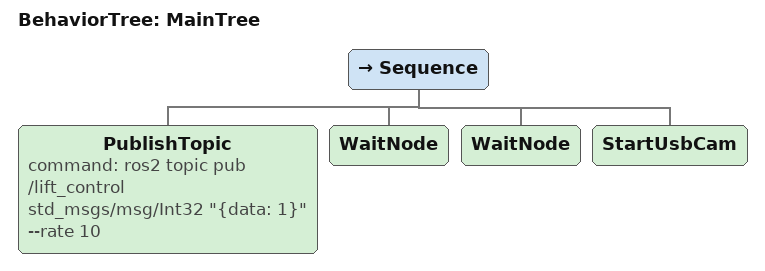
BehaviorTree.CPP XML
<root main_tree_to_execute="MainTree">
    <BehaviorTree ID="MainTree">
        <Sequence>

        <PublishTopic command='ros2 topic pub /lift_control std_msgs/msg/Int32 "{data: 1}" --rate 10'/>
        <WaitNode/>
        <WaitNode/>
        <StartUsbCam/>

        </Sequence>
    </BehaviorTree>
</root>
